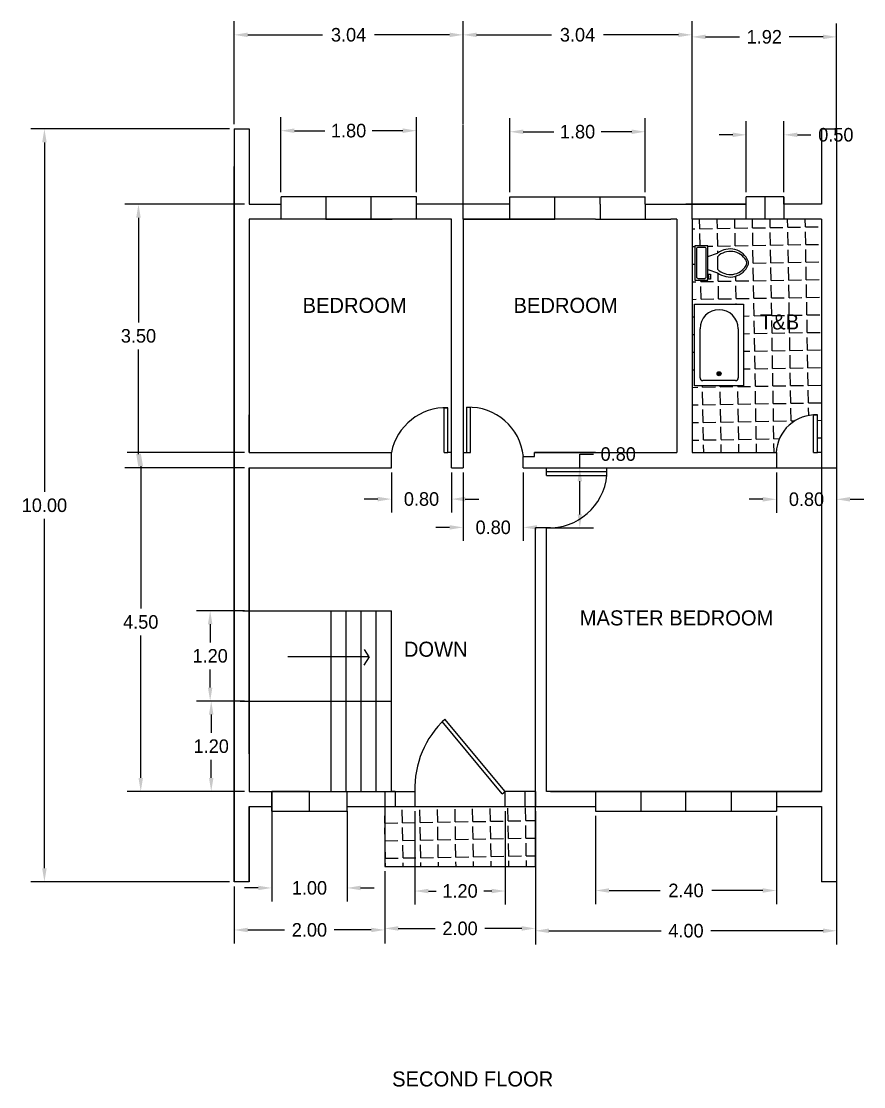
# Model space of a CAD drawing. Header units: inches. Extents: x -213 to -74, y -39 to -11.
# Drawn here: x -120.24 to -109.06, y -27.6 to -13.45 of the extents above; entities that cross this region are included whole.
import ezdxf

# ---------------------------------------------------------------- set-up
doc = ezdxf.new("R2010")
doc.units = ezdxf.units.IN
doc.header["$MEASUREMENT"] = 0
doc.dimstyles.get("Standard").update_dxf_attribs({"dimtxt": 0.18, "dimasz": 0.18, "dimexe": 0.18, "dimexo": 0.0625, "dimgap": 0.09, "dimtad": 0, "dimtih": 1, "dimtoh": 1, "dimzin": 0, "dimdsep": 46, "dimtxsty": 'Standard', "dimcen": 0.09, "dimclre": 3, "dimadec": 0, "dimazin": 0, "dimtfac": 1, "dimtofl": 0, "dimtmove": 0, "dimatfit": 3, "dimfxl": 1, "dimtolj": 1, "dimtzin": 0, "dimarcsym": 0})

# ---------------------------------------------------------------- blocks, each defined once
blk = doc.blocks.new('*D18')
at = {"color": 3, "lineweight": -2, "transparency": 16777216}
for p, q in [((-117.479, -14.875), (-120.115, -14.875)), ((-117.479, -24.875), (-120.115, -24.875))]:
    blk.add_line(p, q, dxfattribs=at)
at = {"color": 0, "lineweight": -2, "transparency": 16777216}
for p, q in [((-119.935, -15.055), (-119.935, -19.695)), ((-119.935, -24.695), (-119.935, -20.055))]:
    blk.add_line(p, q, dxfattribs=at)
at = {"color": 0, "transparency": 16777216}
for points in [[(-119.965, -15.055), (-119.905, -15.055), (-119.935, -14.875)], [(-119.965, -24.695), (-119.905, -24.695), (-119.935, -24.875)]]:
    blk.add_solid(points, dxfattribs=at)
at = {"layer": 'Defpoints', "color": 0, "transparency": 16777216}
for p in [(-117.416, -14.875), (-119.935, -24.875), (-117.416, -24.875)]:
    blk.add_point(p, dxfattribs=at)
at = {"color": 0, "transparency": 16777216, "insert": (-119.935, -19.875), "char_height": 0.18, "attachment_point": 5}
blk.add_mtext('\\A1;10.00', dxfattribs=at)
blk = doc.blocks.new('*D19')
at = {"color": 3, "lineweight": -2, "transparency": 16777216}
for p, q in [((-117.279, -15.875), (-118.866, -15.875)), ((-117.279, -19.375), (-118.866, -19.375))]:
    blk.add_line(p, q, dxfattribs=at)
at = {"color": 0, "lineweight": -2, "transparency": 16777216}
for p, q in [((-118.686, -16.055), (-118.686, -17.445)), ((-118.686, -19.195), (-118.686, -17.805))]:
    blk.add_line(p, q, dxfattribs=at)
at = {"color": 0, "transparency": 16777216}
for points in [[(-118.716, -16.055), (-118.656, -16.055), (-118.686, -15.875)], [(-118.716, -19.195), (-118.656, -19.195), (-118.686, -19.375)]]:
    blk.add_solid(points, dxfattribs=at)
at = {"layer": 'Defpoints', "color": 0, "transparency": 16777216}
for p in [(-117.216, -15.875), (-118.686, -19.375), (-117.216, -19.375)]:
    blk.add_point(p, dxfattribs=at)
at = {"color": 0, "transparency": 16777216, "insert": (-118.686, -17.625), "char_height": 0.18, "attachment_point": 5}
blk.add_mtext('\\A1;3.50', dxfattribs=at)
blk = doc.blocks.new('*D20')
at = {"color": 3, "lineweight": -2, "transparency": 16777216}
for p, q in [((-117.279, -19.175), (-118.836, -19.175)), ((-117.279, -23.675), (-118.836, -23.675))]:
    blk.add_line(p, q, dxfattribs=at)
at = {"color": 0, "lineweight": -2, "transparency": 16777216}
for p, q in [((-118.656, -19.355), (-118.656, -21.245)), ((-118.656, -23.495), (-118.656, -21.605))]:
    blk.add_line(p, q, dxfattribs=at)
at = {"color": 0, "transparency": 16777216}
for points in [[(-118.686, -19.355), (-118.626, -19.355), (-118.656, -19.175)], [(-118.686, -23.495), (-118.626, -23.495), (-118.656, -23.675)]]:
    blk.add_solid(points, dxfattribs=at)
at = {"layer": 'Defpoints', "color": 0, "transparency": 16777216}
for p in [(-118.656, -19.175), (-117.216, -19.175), (-117.216, -23.675)]:
    blk.add_point(p, dxfattribs=at)
at = {"color": 0, "transparency": 16777216, "insert": (-118.656, -21.425), "char_height": 0.18, "attachment_point": 5}
blk.add_mtext('\\A1;4.50', dxfattribs=at)
blk = doc.blocks.new('*D21')
at = {"color": 3, "lineweight": -2, "transparency": 16777216}
for p, q in [((-117.279, -21.275), (-117.914, -21.275)), ((-117.279, -22.475), (-117.914, -22.475))]:
    blk.add_line(p, q, dxfattribs=at)
at = {"color": 0, "lineweight": -2, "transparency": 16777216}
for p, q in [((-117.734, -21.455), (-117.734, -21.695)), ((-117.734, -22.295), (-117.734, -22.055))]:
    blk.add_line(p, q, dxfattribs=at)
at = {"color": 0, "transparency": 16777216}
for points in [[(-117.764, -21.455), (-117.704, -21.455), (-117.734, -21.275)], [(-117.764, -22.295), (-117.704, -22.295), (-117.734, -22.475)]]:
    blk.add_solid(points, dxfattribs=at)
at = {"layer": 'Defpoints', "color": 0, "transparency": 16777216}
for p in [(-117.734, -21.275), (-117.216, -21.275), (-117.216, -22.475)]:
    blk.add_point(p, dxfattribs=at)
at = {"color": 0, "transparency": 16777216, "insert": (-117.734, -21.875), "char_height": 0.18, "attachment_point": 5}
blk.add_mtext('\\A1;1.20', dxfattribs=at)
blk = doc.blocks.new('*D22')
at = {"color": 3, "lineweight": -2, "transparency": 16777216}
for p, q in [((-117.279, -22.475), (-117.9, -22.475)), ((-117.279, -23.675), (-117.9, -23.675))]:
    blk.add_line(p, q, dxfattribs=at)
at = {"color": 0, "lineweight": -2, "transparency": 16777216}
for p, q in [((-117.72, -22.655), (-117.72, -22.895)), ((-117.72, -23.495), (-117.72, -23.255))]:
    blk.add_line(p, q, dxfattribs=at)
at = {"color": 0, "transparency": 16777216}
for points in [[(-117.75, -22.655), (-117.69, -22.655), (-117.72, -22.475)], [(-117.75, -23.495), (-117.69, -23.495), (-117.72, -23.675)]]:
    blk.add_solid(points, dxfattribs=at)
at = {"layer": 'Defpoints', "color": 0, "transparency": 16777216}
for p in [(-117.216, -22.475), (-117.72, -23.675), (-117.216, -23.675)]:
    blk.add_point(p, dxfattribs=at)
at = {"color": 0, "transparency": 16777216, "insert": (-117.72, -23.075), "char_height": 0.18, "attachment_point": 5}
blk.add_mtext('\\A1;1.20', dxfattribs=at)
blk = doc.blocks.new('*D23')
at = {"color": 3, "lineweight": -2, "transparency": 16777216}
for p, q in [((-116.916, -23.937), (-116.916, -25.137)), ((-115.916, -23.937), (-115.916, -25.137))]:
    blk.add_line(p, q, dxfattribs=at)
at = {"color": 0, "lineweight": -2, "transparency": 16777216}
for p, q in [((-117.096, -24.957), (-117.276, -24.957)), ((-115.736, -24.957), (-115.556, -24.957))]:
    blk.add_line(p, q, dxfattribs=at)
at = {"color": 0, "transparency": 16777216}
for points in [[(-117.096, -24.927), (-117.096, -24.987), (-116.916, -24.957)], [(-115.736, -24.927), (-115.736, -24.987), (-115.916, -24.957)]]:
    blk.add_solid(points, dxfattribs=at)
at = {"layer": 'Defpoints', "color": 0, "transparency": 16777216}
for p in [(-116.916, -23.875), (-115.916, -23.875), (-115.916, -24.957)]:
    blk.add_point(p, dxfattribs=at)
at = {"color": 0, "transparency": 16777216, "insert": (-116.416, -24.957), "char_height": 0.18, "attachment_point": 5}
blk.add_mtext('\\A1;1.00', dxfattribs=at)
blk = doc.blocks.new('*D24')
at = {"color": 3, "lineweight": -2, "transparency": 16777216}
for p, q in [((-117.416, -24.937), (-117.416, -25.695)), ((-115.416, -24.937), (-115.416, -25.695))]:
    blk.add_line(p, q, dxfattribs=at)
at = {"color": 0, "lineweight": -2, "transparency": 16777216}
for p, q in [((-117.236, -25.515), (-116.746, -25.515)), ((-115.596, -25.515), (-116.086, -25.515))]:
    blk.add_line(p, q, dxfattribs=at)
at = {"color": 0, "transparency": 16777216}
for points in [[(-117.236, -25.485), (-117.236, -25.545), (-117.416, -25.515)], [(-115.596, -25.485), (-115.596, -25.545), (-115.416, -25.515)]]:
    blk.add_solid(points, dxfattribs=at)
at = {"layer": 'Defpoints', "color": 0, "transparency": 16777216}
for p in [(-117.416, -24.875), (-115.416, -24.875), (-115.416, -25.515)]:
    blk.add_point(p, dxfattribs=at)
at = {"color": 0, "transparency": 16777216, "insert": (-116.416, -25.515), "char_height": 0.18, "attachment_point": 5}
blk.add_mtext('\\A1;2.00', dxfattribs=at)
blk = doc.blocks.new('*D25')
at = {"color": 3, "lineweight": -2, "transparency": 16777216}
for p, q in [((-115.416, -24.734), (-115.416, -25.675)), ((-113.416, -24.734), (-113.416, -25.675))]:
    blk.add_line(p, q, dxfattribs=at)
at = {"color": 0, "lineweight": -2, "transparency": 16777216}
for p, q in [((-115.236, -25.495), (-114.746, -25.495)), ((-113.596, -25.495), (-114.086, -25.495))]:
    blk.add_line(p, q, dxfattribs=at)
at = {"color": 0, "transparency": 16777216}
for points in [[(-115.236, -25.465), (-115.236, -25.525), (-115.416, -25.495)], [(-113.596, -25.465), (-113.596, -25.525), (-113.416, -25.495)]]:
    blk.add_solid(points, dxfattribs=at)
at = {"layer": 'Defpoints', "color": 0, "transparency": 16777216}
for p in [(-115.416, -24.671), (-113.416, -24.671), (-113.416, -25.495)]:
    blk.add_point(p, dxfattribs=at)
at = {"color": 0, "transparency": 16777216, "insert": (-114.416, -25.495), "char_height": 0.18, "attachment_point": 5}
blk.add_mtext('\\A1;2.00', dxfattribs=at)
blk = doc.blocks.new('*D26')
at = {"color": 3, "lineweight": -2, "transparency": 16777216}
for p, q in [((-115.016, -23.937), (-115.016, -25.178)), ((-113.816, -23.937), (-113.816, -25.178))]:
    blk.add_line(p, q, dxfattribs=at)
at = {"color": 0, "lineweight": -2, "transparency": 16777216}
for p, q in [((-114.836, -24.998), (-114.731, -24.998)), ((-113.996, -24.998), (-114.101, -24.998))]:
    blk.add_line(p, q, dxfattribs=at)
at = {"color": 0, "transparency": 16777216}
for points in [[(-114.836, -24.968), (-114.836, -25.028), (-115.016, -24.998)], [(-113.996, -24.968), (-113.996, -25.028), (-113.816, -24.998)]]:
    blk.add_solid(points, dxfattribs=at)
at = {"layer": 'Defpoints', "color": 0, "transparency": 16777216}
for p in [(-115.016, -23.875), (-113.816, -23.875), (-113.816, -24.998)]:
    blk.add_point(p, dxfattribs=at)
at = {"color": 0, "transparency": 16777216, "insert": (-114.416, -24.998), "char_height": 0.18, "attachment_point": 5}
blk.add_mtext('\\A1;1.20', dxfattribs=at)
blk = doc.blocks.new('*D27')
at = {"color": 3, "lineweight": -2, "transparency": 16777216}
for p, q in [((-113.416, -23.937), (-113.416, -25.706)), ((-109.416, -23.937), (-109.416, -25.706))]:
    blk.add_line(p, q, dxfattribs=at)
at = {"color": 0, "lineweight": -2, "transparency": 16777216}
for p, q in [((-113.236, -25.526), (-111.746, -25.526)), ((-109.596, -25.526), (-111.086, -25.526))]:
    blk.add_line(p, q, dxfattribs=at)
at = {"color": 0, "transparency": 16777216}
for points in [[(-113.236, -25.496), (-113.236, -25.556), (-113.416, -25.526)], [(-109.596, -25.496), (-109.596, -25.556), (-109.416, -25.526)]]:
    blk.add_solid(points, dxfattribs=at)
at = {"layer": 'Defpoints', "color": 0, "transparency": 16777216}
for p in [(-113.416, -23.875), (-109.416, -23.875), (-109.416, -25.526)]:
    blk.add_point(p, dxfattribs=at)
at = {"color": 0, "transparency": 16777216, "insert": (-111.416, -25.526), "char_height": 0.18, "attachment_point": 5}
blk.add_mtext('\\A1;4.00', dxfattribs=at)
blk = doc.blocks.new('*D28')
at = {"color": 3, "lineweight": -2, "transparency": 16777216}
for p, q in [((-112.616, -23.999), (-112.616, -25.171)), ((-110.216, -23.999), (-110.216, -25.171))]:
    blk.add_line(p, q, dxfattribs=at)
at = {"color": 0, "lineweight": -2, "transparency": 16777216}
for p, q in [((-112.436, -24.991), (-111.761, -24.991)), ((-110.396, -24.991), (-111.071, -24.991))]:
    blk.add_line(p, q, dxfattribs=at)
at = {"color": 0, "transparency": 16777216}
for points in [[(-112.436, -24.961), (-112.436, -25.021), (-112.616, -24.991)], [(-110.396, -24.961), (-110.396, -25.021), (-110.216, -24.991)]]:
    blk.add_solid(points, dxfattribs=at)
at = {"layer": 'Defpoints', "color": 0, "transparency": 16777216}
for p in [(-112.616, -23.936), (-110.216, -23.936), (-110.216, -24.991)]:
    blk.add_point(p, dxfattribs=at)
at = {"color": 0, "transparency": 16777216, "insert": (-111.416, -24.991), "char_height": 0.18, "attachment_point": 5}
blk.add_mtext('\\A1;2.40', dxfattribs=at)
blk = doc.blocks.new('*D29')
at = {"color": 3, "lineweight": -2, "transparency": 16777216}
for p, q in [((-115.328, -19.437), (-115.328, -19.972)), ((-114.528, -19.437), (-114.528, -19.972))]:
    blk.add_line(p, q, dxfattribs=at)
at = {"color": 0, "lineweight": -2, "transparency": 16777216}
for p, q in [((-115.508, -19.792), (-115.688, -19.792)), ((-114.348, -19.792), (-114.168, -19.792))]:
    blk.add_line(p, q, dxfattribs=at)
at = {"color": 0, "transparency": 16777216}
for points in [[(-115.508, -19.762), (-115.508, -19.822), (-115.328, -19.792)], [(-114.348, -19.762), (-114.348, -19.822), (-114.528, -19.792)]]:
    blk.add_solid(points, dxfattribs=at)
at = {"layer": 'Defpoints', "color": 0, "transparency": 16777216}
for p in [(-115.328, -19.375), (-114.528, -19.375), (-114.528, -19.792)]:
    blk.add_point(p, dxfattribs=at)
at = {"color": 0, "transparency": 16777216, "insert": (-114.928, -19.792), "char_height": 0.18, "attachment_point": 5}
blk.add_mtext('\\A1;0.80', dxfattribs=at)
blk = doc.blocks.new('*D30')
at = {"color": 3, "lineweight": -2, "transparency": 16777216}
for p, q in [((-114.376, -19.437), (-114.376, -20.348)), ((-113.576, -19.437), (-113.576, -20.348))]:
    blk.add_line(p, q, dxfattribs=at)
at = {"color": 0, "lineweight": -2, "transparency": 16777216}
for p, q in [((-114.556, -20.168), (-114.736, -20.168)), ((-113.396, -20.168), (-113.216, -20.168))]:
    blk.add_line(p, q, dxfattribs=at)
at = {"color": 0, "transparency": 16777216}
for points in [[(-114.556, -20.138), (-114.556, -20.198), (-114.376, -20.168)], [(-113.396, -20.138), (-113.396, -20.198), (-113.576, -20.168)]]:
    blk.add_solid(points, dxfattribs=at)
at = {"layer": 'Defpoints', "color": 0, "transparency": 16777216}
for p in [(-114.376, -19.375), (-113.576, -19.375), (-114.376, -20.168)]:
    blk.add_point(p, dxfattribs=at)
at = {"color": 0, "transparency": 16777216, "insert": (-113.976, -20.168), "char_height": 0.18, "attachment_point": 5}
blk.add_mtext('\\A1;0.80', dxfattribs=at)
blk = doc.blocks.new('*D31')
at = {"color": 0, "lineweight": -2, "transparency": 16777216}
for p, q in [((-112.826, -19.375), (-112.826, -19.195)), ((-112.826, -19.195), (-112.646, -19.195)), ((-112.826, -19.995), (-112.826, -19.555))]:
    blk.add_line(p, q, dxfattribs=at)
at = {"color": 3, "lineweight": -2, "transparency": 16777216}
for p, q in [((-113.204, -19.375), (-112.646, -19.375)), ((-113.204, -20.175), (-112.646, -20.175))]:
    blk.add_line(p, q, dxfattribs=at)
at = {"color": 0, "transparency": 16777216}
for points in [[(-112.856, -19.555), (-112.796, -19.555), (-112.826, -19.375)], [(-112.856, -19.995), (-112.796, -19.995), (-112.826, -20.175)]]:
    blk.add_solid(points, dxfattribs=at)
at = {"layer": 'Defpoints', "color": 0, "transparency": 16777216}
for p in [(-113.266, -19.375), (-112.826, -19.375), (-113.266, -20.175)]:
    blk.add_point(p, dxfattribs=at)
at = {"color": 0, "transparency": 16777216, "insert": (-112.316, -19.195), "char_height": 0.18, "attachment_point": 5}
blk.add_mtext('\\A1;0.80', dxfattribs=at)
blk = doc.blocks.new('*D32')
at = {"color": 3, "lineweight": -2, "transparency": 16777216}
for p, q in [((-117.416, -14.812), (-117.416, -13.446)), ((-114.376, -14.812), (-114.376, -13.446))]:
    blk.add_line(p, q, dxfattribs=at)
at = {"color": 0, "lineweight": -2, "transparency": 16777216}
for p, q in [((-117.236, -13.626), (-116.241, -13.626)), ((-114.556, -13.626), (-115.551, -13.626))]:
    blk.add_line(p, q, dxfattribs=at)
at = {"color": 0, "transparency": 16777216}
for points in [[(-117.236, -13.596), (-117.236, -13.656), (-117.416, -13.626)], [(-114.556, -13.596), (-114.556, -13.656), (-114.376, -13.626)]]:
    blk.add_solid(points, dxfattribs=at)
at = {"layer": 'Defpoints', "color": 0, "transparency": 16777216}
for p in [(-114.376, -13.626), (-117.416, -14.875), (-114.376, -14.875)]:
    blk.add_point(p, dxfattribs=at)
at = {"color": 0, "transparency": 16777216, "insert": (-115.896, -13.626), "char_height": 0.18, "attachment_point": 5}
blk.add_mtext('\\A1;3.04', dxfattribs=at)
blk = doc.blocks.new('*D33')
at = {"color": 3, "lineweight": -2, "transparency": 16777216}
for p, q in [((-114.376, -14.76), (-114.376, -13.446)), ((-111.336, -14.76), (-111.336, -13.446))]:
    blk.add_line(p, q, dxfattribs=at)
at = {"color": 0, "lineweight": -2, "transparency": 16777216}
for p, q in [((-114.196, -13.626), (-113.201, -13.626)), ((-111.516, -13.626), (-112.511, -13.626))]:
    blk.add_line(p, q, dxfattribs=at)
at = {"color": 0, "transparency": 16777216}
for points in [[(-114.196, -13.596), (-114.196, -13.656), (-114.376, -13.626)], [(-111.516, -13.596), (-111.516, -13.656), (-111.336, -13.626)]]:
    blk.add_solid(points, dxfattribs=at)
at = {"layer": 'Defpoints', "color": 0, "transparency": 16777216}
for p in [(-111.336, -13.626), (-114.376, -14.823), (-111.336, -14.823)]:
    blk.add_point(p, dxfattribs=at)
at = {"color": 0, "transparency": 16777216, "insert": (-112.856, -13.626), "char_height": 0.18, "attachment_point": 5}
blk.add_mtext('\\A1;3.04', dxfattribs=at)
blk = doc.blocks.new('*D34')
at = {"color": 3, "lineweight": -2, "transparency": 16777216}
for p, q in [((-111.336, -14.638), (-111.336, -13.473)), ((-109.416, -14.638), (-109.416, -13.473))]:
    blk.add_line(p, q, dxfattribs=at)
at = {"color": 0, "lineweight": -2, "transparency": 16777216}
for p, q in [((-111.156, -13.653), (-110.706, -13.653)), ((-109.596, -13.653), (-110.046, -13.653))]:
    blk.add_line(p, q, dxfattribs=at)
at = {"color": 0, "transparency": 16777216}
for points in [[(-111.156, -13.623), (-111.156, -13.683), (-111.336, -13.653)], [(-109.596, -13.623), (-109.596, -13.683), (-109.416, -13.653)]]:
    blk.add_solid(points, dxfattribs=at)
at = {"layer": 'Defpoints', "color": 0, "transparency": 16777216}
for p in [(-109.416, -13.653), (-111.336, -14.7), (-109.416, -14.7)]:
    blk.add_point(p, dxfattribs=at)
at = {"color": 0, "transparency": 16777216, "insert": (-110.376, -13.653), "char_height": 0.18, "attachment_point": 5}
blk.add_mtext('\\A1;1.92', dxfattribs=at)
blk = doc.blocks.new('*D35')
at = {"color": 3, "lineweight": -2, "transparency": 16777216}
for p, q in [((-116.796, -15.714), (-116.796, -14.719)), ((-114.996, -15.714), (-114.996, -14.719))]:
    blk.add_line(p, q, dxfattribs=at)
at = {"color": 0, "lineweight": -2, "transparency": 16777216}
for p, q in [((-116.616, -14.899), (-116.211, -14.899)), ((-115.176, -14.899), (-115.581, -14.899))]:
    blk.add_line(p, q, dxfattribs=at)
at = {"color": 0, "transparency": 16777216}
for points in [[(-116.616, -14.869), (-116.616, -14.929), (-116.796, -14.899)], [(-115.176, -14.869), (-115.176, -14.929), (-114.996, -14.899)]]:
    blk.add_solid(points, dxfattribs=at)
at = {"layer": 'Defpoints', "color": 0, "transparency": 16777216}
for p in [(-114.996, -14.899), (-116.796, -15.776), (-114.996, -15.776)]:
    blk.add_point(p, dxfattribs=at)
at = {"color": 0, "transparency": 16777216, "insert": (-115.896, -14.899), "char_height": 0.18, "attachment_point": 5}
blk.add_mtext('\\A1;1.80', dxfattribs=at)
blk = doc.blocks.new('*D36')
at = {"color": 3, "lineweight": -2, "transparency": 16777216}
for p, q in [((-113.756, -15.714), (-113.756, -14.733)), ((-111.956, -15.714), (-111.956, -14.733))]:
    blk.add_line(p, q, dxfattribs=at)
at = {"color": 0, "lineweight": -2, "transparency": 16777216}
for p, q in [((-113.576, -14.913), (-113.171, -14.913)), ((-112.136, -14.913), (-112.541, -14.913))]:
    blk.add_line(p, q, dxfattribs=at)
at = {"color": 0, "transparency": 16777216}
for points in [[(-113.576, -14.883), (-113.576, -14.943), (-113.756, -14.913)], [(-112.136, -14.883), (-112.136, -14.943), (-111.956, -14.913)]]:
    blk.add_solid(points, dxfattribs=at)
at = {"layer": 'Defpoints', "color": 0, "transparency": 16777216}
for p in [(-111.956, -14.913), (-113.756, -15.776), (-111.956, -15.776)]:
    blk.add_point(p, dxfattribs=at)
at = {"color": 0, "transparency": 16777216, "insert": (-112.856, -14.913), "char_height": 0.18, "attachment_point": 5}
blk.add_mtext('\\A1;1.80', dxfattribs=at)
blk = doc.blocks.new('*D37')
at = {"color": 3, "lineweight": -2, "transparency": 16777216}
for p, q in [((-110.616, -15.714), (-110.616, -14.774)), ((-110.116, -15.714), (-110.116, -14.774))]:
    blk.add_line(p, q, dxfattribs=at)
at = {"color": 0, "lineweight": -2, "transparency": 16777216}
for p, q in [((-110.796, -14.954), (-110.976, -14.954)), ((-109.936, -14.954), (-109.756, -14.954))]:
    blk.add_line(p, q, dxfattribs=at)
at = {"color": 0, "transparency": 16777216}
for points in [[(-110.796, -14.924), (-110.796, -14.984), (-110.616, -14.954)], [(-109.936, -14.924), (-109.936, -14.984), (-110.116, -14.954)]]:
    blk.add_solid(points, dxfattribs=at)
at = {"layer": 'Defpoints', "color": 0, "transparency": 16777216}
for p in [(-110.116, -14.954), (-110.616, -15.776), (-110.116, -15.776)]:
    blk.add_point(p, dxfattribs=at)
at = {"color": 0, "transparency": 16777216, "insert": (-109.426, -14.954), "char_height": 0.18, "attachment_point": 5}
blk.add_mtext('\\A1;0.50', dxfattribs=at)
blk = doc.blocks.new('*D38')
at = {"color": 3, "lineweight": -2, "transparency": 16777216}
for p, q in [((-110.216, -19.437), (-110.216, -19.975)), ((-109.416, -19.437), (-109.416, -19.975))]:
    blk.add_line(p, q, dxfattribs=at)
at = {"color": 0, "lineweight": -2, "transparency": 16777216}
for p, q in [((-110.396, -19.795), (-110.576, -19.795)), ((-109.236, -19.795), (-109.056, -19.795))]:
    blk.add_line(p, q, dxfattribs=at)
at = {"color": 0, "transparency": 16777216}
for points in [[(-110.396, -19.765), (-110.396, -19.825), (-110.216, -19.795)], [(-109.236, -19.765), (-109.236, -19.825), (-109.416, -19.795)]]:
    blk.add_solid(points, dxfattribs=at)
at = {"layer": 'Defpoints', "color": 0, "transparency": 16777216}
for p in [(-110.216, -19.375), (-109.416, -19.375), (-110.216, -19.795)]:
    blk.add_point(p, dxfattribs=at)
at = {"color": 0, "transparency": 16777216, "insert": (-109.816, -19.795), "char_height": 0.18, "attachment_point": 5}
blk.add_mtext('\\A1;0.80', dxfattribs=at)
blk = doc.blocks.new('Toilet - top')
for p, q in [((9.5, -6), (9.5, -2)), ((-10, -8.5), (-8, -8.5)), ((-10, -9.5), (-10, -8.5)), ((-7, -9.5), (-10, -9.5)), ((-8, -8.5), (-8, -8)), ((-7, -8), (-7, -9.5)), ((-4, -8), (-6, -14)), ((4, -8), (6, -14)), ((4, -14), (-4, -14))]:
    blk.add_line(p, q)
blk.add_lwpolyline([(10.5, -8), (10.5, 0), (-10.5, 0), (-10.5, -8)], close=True)
for points in [[(-9.5, -2), (-9.5, -6)], [(8.5, -1), (-8.5, -1)], [(-8.5, -7), (8.5, -7)]]:
    blk.add_lwpolyline(points)
for centre, radius, start, end in [((-8.62, -1.88), 0.884, 81.8699, 188.1301), ((-8.62, -6.12), 0.884, 171.8699, 278.1301), ((8.62, -1.88), 0.884, 351.8699, 98.1301), ((8.62, -6.12), 0.884, 261.8699, 8.1301), ((3.52, -21.58), 12.17, 141.46911, 247.97143), ((4.2, -21.82), 11.33, 136.36773, 238.94682), ((-3.52, -21.58), 12.17, 292.02843, 38.53071), ((-4.2, -21.82), 11.33, 301.05301, 43.63209), ((0, -27.88), 4, 245.73182, 294.26817), ((0, -29), 4, 254.86053, 285.13947)]:
    blk.add_arc(centre, radius, start, end)
blk = doc.blocks.new('Bath Tub - 26 x 60 in.')
for p, q in [((8, -18), (10, -18)), ((9, -17), (9, -19))]:
    blk.add_line(p, q)
blk.add_lwpolyline([(0, -36), (0, 0), (60, 0), (60, -36)], close=True)
for points in [[(4, -30), (4, -6)], [(6, -4), (42, -4)], [(42, -32), (6, -32)]]:
    blk.add_lwpolyline(points)
for radius in [1.5, 1]:
    blk.add_circle((9, -18), radius)
for centre, radius, start, end in [((5.75, -5.75), 1.77, 81.8699, 188.1301), ((42, -18), 14, 270, 90), ((5.75, -30.25), 1.77, 171.8699, 278.1301)]:
    blk.add_arc(centre, radius, start, end)

msp = doc.modelspace()

# ---------------------------------------------------------------- hatches: boundary and pattern name
at = {"true_color": 0x991b1e}
h = msp.add_hatch(dxfattribs=at)
h.set_pattern_fill('ANGLE', color=244, scale=0.85, angle=1)
h.set_pattern_definition([(1, (0, 0), (-0.0040795, 0.2337144), [0.17, -0.06375]), (91, (0, 0), (-0.2337144, -0.0040795), [0.17, -0.06375])])
h.paths.add_polyline_path([(-109.616, -16.075), (-110.916, -16.075), (-111.116, -16.075), (-111.336, -16.075), (-111.336, -19.175), (-111.116, -19.175), (-110.916, -19.175), (-110.216, -19.175, -0.41674), (-109.671, -18.675), (-109.671, -19.175), (-109.616, -19.175)])
h.paths.add_polyline_path([(-111.302, -18.29), (-111.302, -17.204), (-110.651, -17.204), (-110.651, -18.29)], flags=16)
h.paths.add_polyline_path([(-111.194, -18.217, -0.414214), (-111.23, -18.19), (-111.23, -17.53, -1), (-110.723, -17.53), (-110.723, -18.181, -0.414214), (-110.75, -18.217)], flags=0)
h.paths.add_polyline_path([(-110.959, -18.127, -1), (-110.995, -18.127, -1)], flags=0)
h.paths.add_polyline_path([(-111.125, -16.882), (-111.297, -16.882), (-111.297, -16.43), (-111.125, -16.43), (-111.125, -16.57), (-110.995, -16.527, -0.501323), (-110.589, -16.634, -0.132891), (-110.589, -16.679, -0.501317), (-110.995, -16.786), (-111.125, -16.742), (-111.125, -16.807), (-111.092, -16.807), (-111.092, -16.872), (-111.125, -16.872)], flags=16)
h.paths.add_polyline_path([(-111.254, -16.861, -0.414214), (-111.275, -16.845), (-111.275, -16.473, -0.414214), (-111.259, -16.452), (-111.168, -16.452, -0.414214), (-111.146, -16.468), (-111.146, -16.839, -0.414214), (-111.162, -16.861)], flags=0)
h.paths.add_polyline_path([(-110.995, -16.742), (-110.995, -16.57, -0.48008), (-110.618, -16.621, -0.215004), (-110.618, -16.692, -0.48008)], flags=0)
h.paths.add_polyline_path([(-110.484, -17.589), (-109.85, -17.589), (-109.85, -17.289), (-110.484, -17.289)], flags=24)
at = {"true_color": 0xcd2027}
h = msp.add_hatch(dxfattribs=at)
h.set_pattern_fill('ANGLE', color=242, scale=0.85, angle=1)
h.set_pattern_definition([(1, (-7.35851, 4e-15), (-0.0040795, 0.2337144), [0.17, -0.06375]), (91, (-7.35851, 4e-15), (-0.2337144, -0.0040795), [0.17, -0.06375])])
h.paths.add_polyline_path([(-113.416, -24.671), (-113.416, -23.875), (-115.416, -23.875), (-115.416, -24.671)])

# ---------------------------------------------------------------- linework, layer by layer
for p, q in [((-109.416, -14.875), (-109.416, -13.925)), ((-111.336, -16.075), (-111.336, -14.7)), ((-114.376, -16.075), (-114.376, -14.823)), ((-117.416, -14.875), (-117.416, -24.875)), ((-117.416, -14.875), (-117.216, -14.875)), ((-117.416, -14.875), (-117.416, -16.375)), ((-117.216, -14.875), (-117.216, -15.875)), ((-109.616, -14.875), (-109.416, -14.875)), ((-109.616, -14.875), (-109.616, -15.875)), ((-109.416, -14.875), (-109.416, -24.875)), ((-109.416, -14.875), (-109.416, -15.875)), ((-117.416, -18.875), (-117.416, -15.375)), ((-116.796, -15.776), (-116.796, -16.075)), ((-114.996, -15.776), (-116.793, -15.776)), ((-116.196, -15.776), (-116.196, -16.075)), ((-115.596, -16.075), (-115.596, -15.776)), ((-114.996, -16.075), (-114.996, -15.776)), ((-113.756, -15.875), (-113.756, -15.776)), ((-113.756, -15.776), (-111.956, -15.776)), ((-113.156, -15.875), (-113.156, -15.776)), ((-112.556, -15.875), (-112.556, -15.776)), ((-111.956, -15.875), (-111.956, -15.776)), ((-110.616, -16.075), (-110.616, -15.776)), ((-110.116, -15.776), (-110.616, -15.776)), ((-110.366, -16.075), (-110.366, -15.776)), ((-110.116, -15.776), (-110.116, -16.075)), ((-110.116, -15.875), (-110.116, -15.776)), ((-117.216, -15.875), (-116.796, -15.875)), ((-113.756, -15.875), (-114.996, -15.875)), ((-113.756, -16.075), (-113.756, -15.875)), ((-113.156, -16.075), (-113.156, -15.875)), ((-112.556, -15.875), (-112.556, -16.075)), ((-111.956, -15.875), (-111.956, -16.075)), ((-111.956, -15.875), (-111.616, -15.875)), ((-111.616, -15.875), (-110.916, -15.875)), ((-110.616, -15.875), (-111.416, -15.875)), ((-111.316, -15.875), (-110.616, -15.875)), ((-109.616, -15.875), (-110.116, -15.875)), ((-117.216, -16.075), (-117.216, -19.175)), ((-114.528, -16.075), (-117.216, -16.075)), ((-116.196, -16.075), (-115.596, -16.075)), ((-115.916, -16.075), (-115.316, -16.075)), ((-114.528, -16.075), (-114.996, -16.075)), ((-114.528, -17.459), (-114.528, -16.075)), ((-112.616, -16.075), (-114.376, -16.075)), ((-114.376, -16.075), (-114.116, -16.075)), ((-114.376, -16.075), (-114.376, -19.375)), ((-114.376, -16.075), (-113.756, -16.075)), ((-113.756, -16.075), (-113.156, -16.075)), ((-112.616, -16.075), (-111.616, -16.075)), ((-111.666, -16.075), (-111.616, -16.075)), ((-111.536, -16.075), (-111.616, -16.075)), ((-111.536, -16.075), (-111.536, -19.175)), ((-111.116, -16.075), (-111.336, -16.075)), ((-111.336, -16.075), (-111.336, -19.175)), ((-110.916, -16.075), (-111.116, -16.075)), ((-109.616, -16.075), (-110.916, -16.075)), ((-110.116, -16.075), (-110.366, -16.075)), ((-109.616, -16.075), (-109.616, -19.271)), ((-114.528, -19.375), (-114.528, -17.459)), ((-117.216, -19.175), (-117.216, -18.675)), ((-114.628, -19.175), (-114.628, -18.579)), ((-114.628, -18.579), (-114.578, -18.579)), ((-114.578, -19.175), (-114.578, -18.579)), ((-114.326, -19.175), (-114.326, -18.573)), ((-114.326, -18.573), (-114.276, -18.573)), ((-114.276, -19.175), (-114.276, -18.573)), ((-109.721, -19.175), (-109.721, -18.675)), ((-109.721, -18.675), (-109.671, -18.675)), ((-109.671, -19.175), (-109.671, -18.675)), ((-117.416, -23.375), (-117.416, -18.875)), ((-117.216, -19.175), (-115.328, -19.175)), ((-115.328, -19.375), (-115.328, -19.175)), ((-114.628, -19.175), (-114.578, -19.175)), ((-114.528, -19.175), (-114.578, -19.175)), ((-114.528, -19.175), (-114.578, -19.175)), ((-114.376, -19.175), (-114.326, -19.175)), ((-114.326, -19.175), (-114.276, -19.175)), ((-113.576, -19.228), (-113.427, -19.228)), ((-113.576, -19.375), (-113.576, -19.228)), ((-112.616, -19.175), (-113.427, -19.175)), ((-113.427, -19.228), (-113.427, -19.175)), ((-112.616, -19.175), (-113.425, -19.175)), ((-113.425, -19.175), (-112.616, -19.175)), ((-112.616, -19.175), (-111.536, -19.175)), ((-111.336, -19.175), (-111.116, -19.175)), ((-111.316, -19.175), (-111.116, -19.175)), ((-111.116, -19.175), (-110.916, -19.175)), ((-110.916, -19.175), (-110.216, -19.175)), ((-110.216, -19.175), (-110.216, -19.375)), ((-109.721, -19.175), (-109.671, -19.175)), ((-109.616, -19.175), (-109.671, -19.175)), ((-117.416, -23.875), (-117.416, -19.375)), ((-117.216, -19.375), (-117.216, -23.675)), ((-117.216, -23.175), (-117.216, -19.375)), ((-117.216, -19.375), (-115.328, -19.375)), ((-114.528, -19.375), (-114.376, -19.375)), ((-113.576, -19.375), (-113.266, -19.375)), ((-113.528, -19.375), (-112.616, -19.375)), ((-113.266, -19.477), (-113.266, -19.375)), ((-112.616, -19.375), (-111.616, -19.375)), ((-112.466, -19.477), (-112.466, -19.375)), ((-111.616, -19.375), (-110.216, -19.375)), ((-110.216, -19.375), (-109.416, -19.375)), ((-109.616, -19.271), (-109.616, -23.675)), ((-113.266, -19.477), (-113.266, -19.424)), ((-113.266, -19.424), (-112.466, -19.424)), ((-113.266, -19.477), (-112.466, -19.477)), ((-113.416, -23.675), (-113.416, -20.175)), ((-113.266, -20.175), (-113.416, -20.175)), ((-113.266, -23.675), (-113.266, -20.175)), ((-117.416, -22.475), (-117.416, -21.275)), ((-117.299, -21.275), (-115.328, -21.275)), ((-116.128, -23.675), (-116.128, -21.275)), ((-115.928, -23.675), (-115.928, -21.275)), ((-115.728, -23.675), (-115.728, -21.275)), ((-115.528, -23.675), (-115.528, -21.275)), ((-115.328, -23.675), (-115.328, -21.275)), ((-115.623, -21.886), (-115.683, -21.79)), ((-115.623, -21.886), (-116.703, -21.886)), ((-115.623, -21.886), (-115.692, -21.998)), ((-117.416, -23.675), (-117.416, -22.475)), ((-117.334, -22.475), (-115.328, -22.475)), ((-114.654, -22.746), (-114.616, -22.714)), ((-113.855, -23.707), (-114.654, -22.746)), ((-113.816, -23.675), (-114.616, -22.714)), ((-117.416, -24.875), (-117.416, -23.375)), ((-117.416, -24.875), (-117.416, -23.375)), ((-117.216, -23.675), (-115.016, -23.675)), ((-117.216, -23.675), (-116.716, -23.675)), ((-116.916, -23.675), (-116.916, -23.875)), ((-116.716, -23.675), (-115.716, -23.675)), ((-116.416, -23.936), (-116.416, -23.675)), ((-115.916, -23.936), (-115.916, -23.675)), ((-115.416, -23.675), (-115.416, -23.875)), ((-115.416, -23.675), (-115.016, -23.675)), ((-115.416, -23.675), (-115.276, -23.675)), ((-115.416, -23.675), (-115.416, -24.671)), ((-115.276, -23.675), (-115.328, -23.675)), ((-115.276, -23.675), (-115.276, -23.875)), ((-115.276, -23.675), (-115.276, -23.675)), ((-115.016, -23.675), (-115.016, -23.875)), ((-113.855, -23.707), (-113.816, -23.675)), ((-113.816, -23.875), (-113.816, -23.675)), ((-113.556, -23.675), (-113.816, -23.675)), ((-113.416, -23.675), (-113.556, -23.675)), ((-113.556, -23.675), (-113.556, -23.875)), ((-113.416, -23.675), (-113.416, -23.875)), ((-113.416, -24.671), (-113.416, -23.675)), ((-112.616, -23.675), (-113.266, -23.675)), ((-113.216, -23.675), (-109.616, -23.675)), ((-112.616, -23.675), (-113.216, -23.675)), ((-110.216, -23.675), (-112.616, -23.675)), ((-112.616, -23.675), (-112.616, -23.936)), ((-112.616, -23.675), (-112.016, -23.675)), ((-112.016, -23.675), (-112.016, -23.936)), ((-111.416, -23.936), (-111.416, -23.675)), ((-111.416, -23.675), (-110.816, -23.675)), ((-110.816, -23.675), (-110.816, -23.936)), ((-109.616, -23.675), (-110.216, -23.675)), ((-110.216, -23.675), (-110.216, -23.936)), ((-117.216, -23.875), (-117.216, -24.875)), ((-117.216, -24.875), (-117.216, -23.875)), ((-117.216, -23.875), (-116.916, -23.875)), ((-115.916, -23.875), (-112.616, -23.875)), ((-115.916, -23.875), (-115.216, -23.875)), ((-115.916, -23.875), (-115.416, -23.875)), ((-115.416, -23.875), (-113.416, -23.875)), ((-115.216, -23.875), (-113.716, -23.875)), ((-115.016, -23.875), (-113.816, -23.875)), ((-110.216, -23.875), (-109.616, -23.875)), ((-109.616, -23.875), (-109.616, -24.875)), ((-116.916, -23.936), (-115.916, -23.936)), ((-112.616, -23.936), (-110.816, -23.936)), ((-110.816, -23.936), (-110.216, -23.936)), ((-115.416, -24.671), (-113.416, -24.671)), ((-117.216, -24.875), (-117.416, -24.875)), ((-109.416, -24.875), (-109.616, -24.875))]:
    msp.add_line(p, q)
for points in [[(-116.916, -23.675), (-116.916, -23.675), (-116.916, -23.936), (-116.916, -23.936)], [(-116.916, -23.675), (-116.416, -23.675), (-116.416, -23.675), (-116.916, -23.675)]]:
    msp.add_lwpolyline(points, close=True)
for centre, radius, start, end in [((-114.603, -19.317), 0.739, 88.061, 168.8797), ((-114.301, -19.301), 0.729, 5.7364, 91.9662), ((-109.696, -19.195), 0.521, 87.2502, 177.744), ((-113.235, -19.403), 0.772, 267.6491, 354.5689), ((-113.754, -23.637), 1.263, 133.0409, 181.7115)]:
    msp.add_arc(centre, radius, start, end)

# ---------------------------------------------------------------- block references
at = {"rotation": 90}
for name, p, xscale, yscale, zscale in [('Toilet - top', (-111.297, -16.656), 0.02154822065849061, 0.02154822065849061, 0.02154822065849061), ('Bath Tub - 26 x 60 in.', (-111.302, -18.29), 0.01809360972961258, 0.01809360972961258, 0.01809360972961258)]:
    msp.add_blockref(name, p, dxfattribs=dict(at, xscale=xscale, yscale=yscale, zscale=zscale))

# ---------------------------------------------------------------- texts
at = {"char_height": 0.2, "attachment_point": 1}
for s, width, insert in [('BEDROOM ', 2.2446, (-116.507, -17.119)), ('BEDROOM ', 2.2446, (-113.706, -17.119)), ('T&B', 1.29543, (-110.434, -17.339)), ('MASTER BEDROOM', 2.98723, (-112.827, -21.27)), ('DOWN', 2.05894, (-115.162, -21.686)), ('SECOND FLOOR', 5.5481, (-115.318, -27.394))]:
    msp.add_mtext_dynamic_manual_height_columns(s, width=width, gutter_width=1, heights=[0], dxfattribs=dict(at, insert=insert))

# ---------------------------------------------------------------- dimensions: what is measured, and where the dimension line sits
for base, p1, p2, picture, middle in [((-114.376, -13.626), (-117.416, -14.875), (-114.376, -14.875), '*D32', (-115.896, -13.626)), ((-111.336, -13.626), (-114.376, -14.823), (-111.336, -14.823), '*D33', (-112.856, -13.626)), ((-109.416, -13.653), (-111.336, -14.7), (-109.416, -14.7), '*D34', (-110.376, -13.653)), ((-114.996, -14.899), (-116.796, -15.776), (-114.996, -15.776), '*D35', (-115.896, -14.899)), ((-111.956, -14.913), (-113.756, -15.776), (-111.956, -15.776), '*D36', (-112.856, -14.913)), ((-110.116, -14.954), (-110.616, -15.776), (-110.116, -15.776), '*D37', (-109.426, -14.954)), ((-114.528, -19.792), (-115.328, -19.375), (-114.528, -19.375), '*D29', (-114.928, -19.792)), ((-110.216, -19.795), (-109.416, -19.375), (-110.216, -19.375), '*D38', (-109.816, -19.795)), ((-115.916, -24.957), (-116.916, -23.875), (-115.916, -23.875), '*D23', (-116.416, -24.957)), ((-113.816, -24.998), (-115.016, -23.875), (-113.816, -23.875), '*D26', (-114.416, -24.998)), ((-109.416, -25.526), (-113.416, -23.875), (-109.416, -23.875), '*D27', (-111.416, -25.526)), ((-110.216, -24.991), (-112.616, -23.936), (-110.216, -23.936), '*D28', (-111.416, -24.991)), ((-113.416, -25.495), (-115.416, -24.671), (-113.416, -24.671), '*D25', (-114.416, -25.495)), ((-115.416, -25.515), (-117.416, -24.875), (-115.416, -24.875), '*D24', (-116.416, -25.515))]:
    dim = msp.add_linear_dim(base=base, p1=p1, p2=p2, dimstyle='Standard')
    dim.commit()
    dim.dimension.update_dxf_attribs({"geometry": picture, "text_midpoint": middle})
for base, p1, p2, picture, middle in [((-119.935, -24.875), (-117.416, -14.875), (-117.416, -24.875), '*D18', (-119.935, -19.875)), ((-118.686, -19.375), (-117.216, -15.875), (-117.216, -19.375), '*D19', (-118.686, -17.625)), ((-112.826, -19.375), (-113.266, -20.175), (-113.266, -19.375), '*D31', (-112.316, -19.195)), ((-118.656, -19.175), (-117.216, -23.675), (-117.216, -19.175), '*D20', (-118.656, -21.425)), ((-117.734, -21.275), (-117.216, -22.475), (-117.216, -21.275), '*D21', (-117.734, -21.875)), ((-117.72, -23.675), (-117.216, -22.475), (-117.216, -23.675), '*D22', (-117.72, -23.075))]:
    dim = msp.add_linear_dim(base=base, p1=p1, p2=p2, angle=90, dimstyle='Standard')
    dim.commit()
    dim.dimension.update_dxf_attribs({"geometry": picture, "text_midpoint": middle})
dim = msp.add_aligned_dim(p1=(-113.576, -19.375), p2=(-114.376, -19.375), distance=0.793, dimstyle='Standard')
dim.commit()
dim.dimension.update_dxf_attribs({"geometry": '*D30', "text_midpoint": (-113.976, -20.168)})

doc.saveas('drawing.dxf')
